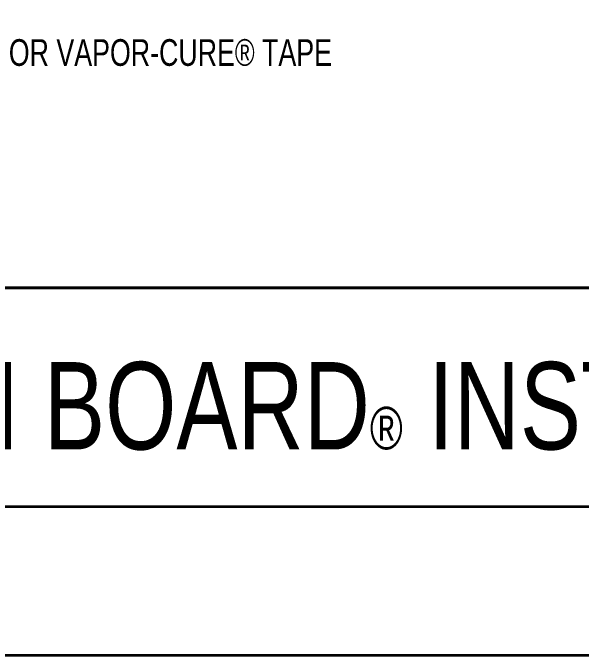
# Model space of a CAD drawing. Header units: inches. Extents: x -9 to 49, y -7 to 10.3.
# Drawn here: x 5.043 to 6.617, y -0.537 to 1.242 of the extents above; entities that cross this region are included whole.
import ezdxf

# ---------------------------------------------------------------- set-up
doc = ezdxf.new("R2010")
doc.units = ezdxf.units.IN
doc.header["$MEASUREMENT"] = 0
for name, color, linetype in [('A-Anno-Titl', 7, 'Continuous'), ('A-Anno-Titl-Bdry', 7, 'Continuous'), ('A-Anno-Titl-Otln', 7, 'Continuous'), ('A-ANNO-TXT', 7, 'Continuous'), ('G-Anno-Nplt', 7, 'Continuous')]:
    doc.layers.add(name, color=color, linetype=linetype)

# ---------------------------------------------------------------- blocks, each defined once
blk = doc.blocks.new('block 666')
at = {"color": 7, "lineweight": 35}
blk.add_lwpolyline([(1.8665, 9.152), (1.8665, -0.5373), (9.1335, -0.5373), (9.1335, 9.152), (1.8665, 9.152)], dxfattribs=at)
blk = doc.blocks.new('block 667')
at = {"color": 7, "lineweight": 35}
blk.add_lwpolyline([(1.8665, 0.4805), (1.8665, 9.152), (9.1335, 9.152), (9.1335, 0.4805), (1.8665, 0.4805)], dxfattribs=at)
blk = doc.blocks.new('block 856')
at = {"layer": 'G-Anno-Nplt', "color": 7, "lineweight": 35}
blk.add_lwpolyline([(1.8665, 9.152), (1.8665, -0.5373), (9.1335, -0.5373), (9.1335, 9.152), (1.8665, 9.152)], dxfattribs=at)
blk = doc.blocks.new('block 857')
at = {"layer": 'A-Anno-Titl-Otln', "color": 7, "lineweight": 35}
blk.add_lwpolyline([(1.8665, -0.5373), (9.1335, -0.5373)], dxfattribs=at)
blk = doc.blocks.new('block 858')
at = {"layer": 'A-Anno-Titl-Otln', "color": 7, "lineweight": 35}
blk.add_lwpolyline([(1.8665, 0.4805), (9.1335, 0.4805)], dxfattribs=at)
blk = doc.blocks.new('block 883')
at = {"layer": 'A-Anno-Titl-Bdry', "color": 7, "lineweight": 35}
blk.add_lwpolyline([(3.8446, -0.1251), (9.1335, -0.1251)], dxfattribs=at)

msp = doc.modelspace()

# ---------------------------------------------------------------- block references
for name in ['block 666', 'block 667']:
    msp.add_blockref(name, (0, 0))
at = {"layer": 'A-Anno-Titl-Bdry'}
msp.add_blockref('block 883', (0, 0), dxfattribs=at)
at = {"layer": 'A-Anno-Titl-Otln'}
for name in ['block 858', 'block 857']:
    msp.add_blockref(name, (0, 0), dxfattribs=at)
at = {"layer": 'G-Anno-Nplt'}
msp.add_blockref('block 856', (0, 0), dxfattribs=at)

# ---------------------------------------------------------------- texts
at = {"layer": 'A-Anno-Titl', "color": 7, "insert": (4.4951, 0.0291), "char_height": 0.242232, "attachment_point": 7}
msp.add_mtext('\\fArial|b0|i0|c0|p34;\\W0.75;RAM BOARD\\H0.118;®\\H0.242232; INSTRUCTIONS', dxfattribs=at)
at = {"layer": 'A-ANNO-TXT', "color": 7, "insert": (3.3589, 1.0944), "char_height": 0.073909, "attachment_point": 7}
msp.add_mtext('\\fMyriad Pro|b0|i0|c0|p34;\\W0.75;TAPE SEAMS WITH RAM BOARD SEAM TAPE® OR VAPOR-CURE® TAPE', dxfattribs=at)

doc.saveas('drawing.dxf')
